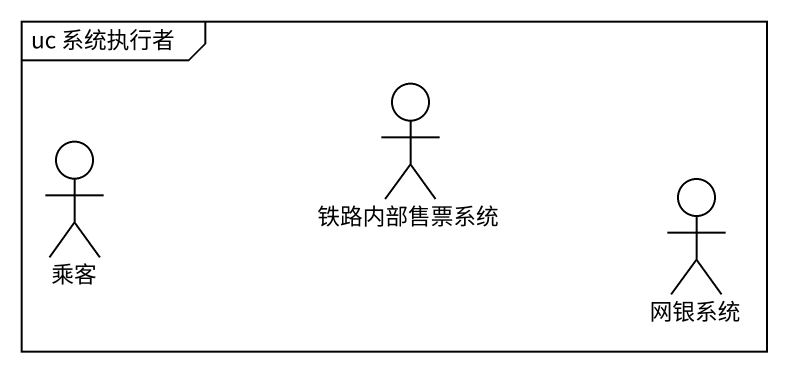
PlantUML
@startuml
mainframe uc 系统执行者
actor 铁路内部售票系统
actor 乘客
actor 网银系统
@enduml
